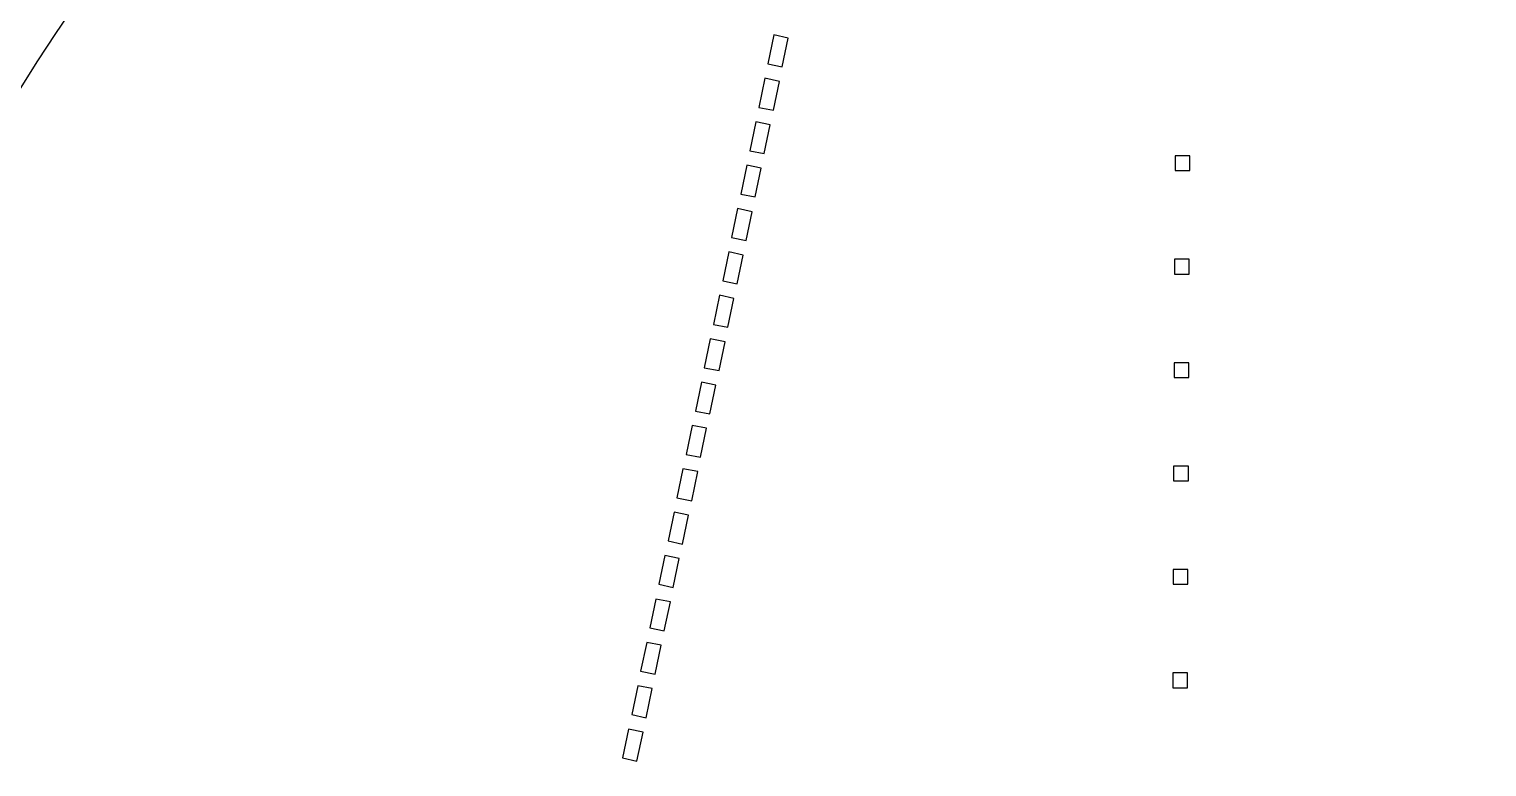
# Model space of a CAD drawing. Header units: centimetres. Extents: x -14.4 to 14.4, y -14.4 to 14.4.
# Drawn here: x -2.811 to 0.587, y -4.548 to -2.827 of the extents above; entities that cross this region are included whole.
import ezdxf
from ezdxf.lldxf.tags import DXFTag

# ---------------------------------------------------------------- set-up
doc = ezdxf.new("R2010")
doc.units = ezdxf.units.CM
doc.header["$MEASUREMENT"] = 0
doc.layers.add('Layer 1', color=7, linetype='Continuous')
tags = doc.linetypes.add('New Line1', pattern=[39354470.199999996, 4372718.9, -34981751.3]).pattern_tags.tags
tags[6:7] = [DXFTag(74, 4), DXFTag(75, 0), DXFTag(340, '0'), DXFTag(46, 1.0), DXFTag(50, 0.0), DXFTag(44, 0.0), DXFTag(45, 0.0)]
tags[4:5] = [DXFTag(74, 4), DXFTag(75, 0), DXFTag(340, '0'), DXFTag(46, 1.0), DXFTag(50, 0.0), DXFTag(44, 0.0), DXFTag(45, 0.0)]
tags = doc.linetypes.add('New Line369', pattern=[39354470.199999996, 4372718.9, -34981751.3]).pattern_tags.tags
tags[6:7] = [DXFTag(74, 4), DXFTag(75, 0), DXFTag(340, '0'), DXFTag(46, 1.0), DXFTag(50, 0.0), DXFTag(44, 0.0), DXFTag(45, 0.0)]
tags[4:5] = [DXFTag(74, 4), DXFTag(75, 0), DXFTag(340, '0'), DXFTag(46, 1.0), DXFTag(50, 0.0), DXFTag(44, 0.0), DXFTag(45, 0.0)]
tags = doc.linetypes.add('New Line370', pattern=[39354470.199999996, 4372718.9, -34981751.3]).pattern_tags.tags
tags[6:7] = [DXFTag(74, 4), DXFTag(75, 0), DXFTag(340, '0'), DXFTag(46, 1.0), DXFTag(50, 0.0), DXFTag(44, 0.0), DXFTag(45, 0.0)]
tags[4:5] = [DXFTag(74, 4), DXFTag(75, 0), DXFTag(340, '0'), DXFTag(46, 1.0), DXFTag(50, 0.0), DXFTag(44, 0.0), DXFTag(45, 0.0)]
tags = doc.linetypes.add('New Line372', pattern=[39354470.199999996, 4372718.9, -34981751.3]).pattern_tags.tags
tags[6:7] = [DXFTag(74, 4), DXFTag(75, 0), DXFTag(340, '0'), DXFTag(46, 1.0), DXFTag(50, 0.0), DXFTag(44, 0.0), DXFTag(45, 0.0)]
tags[4:5] = [DXFTag(74, 4), DXFTag(75, 0), DXFTag(340, '0'), DXFTag(46, 1.0), DXFTag(50, 0.0), DXFTag(44, 0.0), DXFTag(45, 0.0)]
tags = doc.linetypes.add('New Line374', pattern=[39354470.199999996, 4372718.9, -34981751.3]).pattern_tags.tags
tags[6:7] = [DXFTag(74, 4), DXFTag(75, 0), DXFTag(340, '0'), DXFTag(46, 1.0), DXFTag(50, 0.0), DXFTag(44, 0.0), DXFTag(45, 0.0)]
tags[4:5] = [DXFTag(74, 4), DXFTag(75, 0), DXFTag(340, '0'), DXFTag(46, 1.0), DXFTag(50, 0.0), DXFTag(44, 0.0), DXFTag(45, 0.0)]
tags = doc.linetypes.add('New Line375', pattern=[39354470.199999996, 4372718.9, -34981751.3]).pattern_tags.tags
tags[6:7] = [DXFTag(74, 4), DXFTag(75, 0), DXFTag(340, '0'), DXFTag(46, 1.0), DXFTag(50, 0.0), DXFTag(44, 0.0), DXFTag(45, 0.0)]
tags[4:5] = [DXFTag(74, 4), DXFTag(75, 0), DXFTag(340, '0'), DXFTag(46, 1.0), DXFTag(50, 0.0), DXFTag(44, 0.0), DXFTag(45, 0.0)]
tags = doc.linetypes.add('New Line377', pattern=[39354470.199999996, 4372718.9, -34981751.3]).pattern_tags.tags
tags[6:7] = [DXFTag(74, 4), DXFTag(75, 0), DXFTag(340, '0'), DXFTag(46, 1.0), DXFTag(50, 0.0), DXFTag(44, 0.0), DXFTag(45, 0.0)]
tags[4:5] = [DXFTag(74, 4), DXFTag(75, 0), DXFTag(340, '0'), DXFTag(46, 1.0), DXFTag(50, 0.0), DXFTag(44, 0.0), DXFTag(45, 0.0)]
tags = doc.linetypes.add('New Line379', pattern=[39354470.199999996, 4372718.9, -34981751.3]).pattern_tags.tags
tags[6:7] = [DXFTag(74, 4), DXFTag(75, 0), DXFTag(340, '0'), DXFTag(46, 1.0), DXFTag(50, 0.0), DXFTag(44, 0.0), DXFTag(45, 0.0)]
tags[4:5] = [DXFTag(74, 4), DXFTag(75, 0), DXFTag(340, '0'), DXFTag(46, 1.0), DXFTag(50, 0.0), DXFTag(44, 0.0), DXFTag(45, 0.0)]
tags = doc.linetypes.add('New Line381', pattern=[39354470.199999996, 4372718.9, -34981751.3]).pattern_tags.tags
tags[6:7] = [DXFTag(74, 4), DXFTag(75, 0), DXFTag(340, '0'), DXFTag(46, 1.0), DXFTag(50, 0.0), DXFTag(44, 0.0), DXFTag(45, 0.0)]
tags[4:5] = [DXFTag(74, 4), DXFTag(75, 0), DXFTag(340, '0'), DXFTag(46, 1.0), DXFTag(50, 0.0), DXFTag(44, 0.0), DXFTag(45, 0.0)]
tags = doc.linetypes.add('New Line382', pattern=[39354470.199999996, 4372718.9, -34981751.3]).pattern_tags.tags
tags[6:7] = [DXFTag(74, 4), DXFTag(75, 0), DXFTag(340, '0'), DXFTag(46, 1.0), DXFTag(50, 0.0), DXFTag(44, 0.0), DXFTag(45, 0.0)]
tags[4:5] = [DXFTag(74, 4), DXFTag(75, 0), DXFTag(340, '0'), DXFTag(46, 1.0), DXFTag(50, 0.0), DXFTag(44, 0.0), DXFTag(45, 0.0)]
tags = doc.linetypes.add('New Line384', pattern=[39354470.199999996, 4372718.9, -34981751.3]).pattern_tags.tags
tags[6:7] = [DXFTag(74, 4), DXFTag(75, 0), DXFTag(340, '0'), DXFTag(46, 1.0), DXFTag(50, 0.0), DXFTag(44, 0.0), DXFTag(45, 0.0)]
tags[4:5] = [DXFTag(74, 4), DXFTag(75, 0), DXFTag(340, '0'), DXFTag(46, 1.0), DXFTag(50, 0.0), DXFTag(44, 0.0), DXFTag(45, 0.0)]
tags = doc.linetypes.add('New Line386', pattern=[39354470.199999996, 4372718.9, -34981751.3]).pattern_tags.tags
tags[6:7] = [DXFTag(74, 4), DXFTag(75, 0), DXFTag(340, '0'), DXFTag(46, 1.0), DXFTag(50, 0.0), DXFTag(44, 0.0), DXFTag(45, 0.0)]
tags[4:5] = [DXFTag(74, 4), DXFTag(75, 0), DXFTag(340, '0'), DXFTag(46, 1.0), DXFTag(50, 0.0), DXFTag(44, 0.0), DXFTag(45, 0.0)]
tags = doc.linetypes.add('New Line387', pattern=[39354470.199999996, 4372718.9, -34981751.3]).pattern_tags.tags
tags[6:7] = [DXFTag(74, 4), DXFTag(75, 0), DXFTag(340, '0'), DXFTag(46, 1.0), DXFTag(50, 0.0), DXFTag(44, 0.0), DXFTag(45, 0.0)]
tags[4:5] = [DXFTag(74, 4), DXFTag(75, 0), DXFTag(340, '0'), DXFTag(46, 1.0), DXFTag(50, 0.0), DXFTag(44, 0.0), DXFTag(45, 0.0)]
tags = doc.linetypes.add('New Line389', pattern=[39354470.199999996, 4372718.9, -34981751.3]).pattern_tags.tags
tags[6:7] = [DXFTag(74, 4), DXFTag(75, 0), DXFTag(340, '0'), DXFTag(46, 1.0), DXFTag(50, 0.0), DXFTag(44, 0.0), DXFTag(45, 0.0)]
tags[4:5] = [DXFTag(74, 4), DXFTag(75, 0), DXFTag(340, '0'), DXFTag(46, 1.0), DXFTag(50, 0.0), DXFTag(44, 0.0), DXFTag(45, 0.0)]
tags = doc.linetypes.add('New Line391', pattern=[39354470.199999996, 4372718.9, -34981751.3]).pattern_tags.tags
tags[6:7] = [DXFTag(74, 4), DXFTag(75, 0), DXFTag(340, '0'), DXFTag(46, 1.0), DXFTag(50, 0.0), DXFTag(44, 0.0), DXFTag(45, 0.0)]
tags[4:5] = [DXFTag(74, 4), DXFTag(75, 0), DXFTag(340, '0'), DXFTag(46, 1.0), DXFTag(50, 0.0), DXFTag(44, 0.0), DXFTag(45, 0.0)]
tags = doc.linetypes.add('New Line392', pattern=[39354470.199999996, 4372718.9, -34981751.3]).pattern_tags.tags
tags[6:7] = [DXFTag(74, 4), DXFTag(75, 0), DXFTag(340, '0'), DXFTag(46, 1.0), DXFTag(50, 0.0), DXFTag(44, 0.0), DXFTag(45, 0.0)]
tags[4:5] = [DXFTag(74, 4), DXFTag(75, 0), DXFTag(340, '0'), DXFTag(46, 1.0), DXFTag(50, 0.0), DXFTag(44, 0.0), DXFTag(45, 0.0)]
tags = doc.linetypes.add('New Line394', pattern=[39354470.199999996, 4372718.9, -34981751.3]).pattern_tags.tags
tags[6:7] = [DXFTag(74, 4), DXFTag(75, 0), DXFTag(340, '0'), DXFTag(46, 1.0), DXFTag(50, 0.0), DXFTag(44, 0.0), DXFTag(45, 0.0)]
tags[4:5] = [DXFTag(74, 4), DXFTag(75, 0), DXFTag(340, '0'), DXFTag(46, 1.0), DXFTag(50, 0.0), DXFTag(44, 0.0), DXFTag(45, 0.0)]
tags = doc.linetypes.add('New Line396', pattern=[39354470.199999996, 4372718.9, -34981751.3]).pattern_tags.tags
tags[6:7] = [DXFTag(74, 4), DXFTag(75, 0), DXFTag(340, '0'), DXFTag(46, 1.0), DXFTag(50, 0.0), DXFTag(44, 0.0), DXFTag(45, 0.0)]
tags[4:5] = [DXFTag(74, 4), DXFTag(75, 0), DXFTag(340, '0'), DXFTag(46, 1.0), DXFTag(50, 0.0), DXFTag(44, 0.0), DXFTag(45, 0.0)]
tags = doc.linetypes.add('New Line398', pattern=[39354470.199999996, 4372718.9, -34981751.3]).pattern_tags.tags
tags[6:7] = [DXFTag(74, 4), DXFTag(75, 0), DXFTag(340, '0'), DXFTag(46, 1.0), DXFTag(50, 0.0), DXFTag(44, 0.0), DXFTag(45, 0.0)]
tags[4:5] = [DXFTag(74, 4), DXFTag(75, 0), DXFTag(340, '0'), DXFTag(46, 1.0), DXFTag(50, 0.0), DXFTag(44, 0.0), DXFTag(45, 0.0)]
tags = doc.linetypes.add('New Line399', pattern=[39354470.199999996, 4372718.9, -34981751.3]).pattern_tags.tags
tags[6:7] = [DXFTag(74, 4), DXFTag(75, 0), DXFTag(340, '0'), DXFTag(46, 1.0), DXFTag(50, 0.0), DXFTag(44, 0.0), DXFTag(45, 0.0)]
tags[4:5] = [DXFTag(74, 4), DXFTag(75, 0), DXFTag(340, '0'), DXFTag(46, 1.0), DXFTag(50, 0.0), DXFTag(44, 0.0), DXFTag(45, 0.0)]
tags = doc.linetypes.add('New Line401', pattern=[39354470.199999996, 4372718.9, -34981751.3]).pattern_tags.tags
tags[6:7] = [DXFTag(74, 4), DXFTag(75, 0), DXFTag(340, '0'), DXFTag(46, 1.0), DXFTag(50, 0.0), DXFTag(44, 0.0), DXFTag(45, 0.0)]
tags[4:5] = [DXFTag(74, 4), DXFTag(75, 0), DXFTag(340, '0'), DXFTag(46, 1.0), DXFTag(50, 0.0), DXFTag(44, 0.0), DXFTag(45, 0.0)]
tags = doc.linetypes.add('New Line403', pattern=[39354470.199999996, 4372718.9, -34981751.3]).pattern_tags.tags
tags[6:7] = [DXFTag(74, 4), DXFTag(75, 0), DXFTag(340, '0'), DXFTag(46, 1.0), DXFTag(50, 0.0), DXFTag(44, 0.0), DXFTag(45, 0.0)]
tags[4:5] = [DXFTag(74, 4), DXFTag(75, 0), DXFTag(340, '0'), DXFTag(46, 1.0), DXFTag(50, 0.0), DXFTag(44, 0.0), DXFTag(45, 0.0)]
tags = doc.linetypes.add('New Line404', pattern=[39354470.199999996, 4372718.9, -34981751.3]).pattern_tags.tags
tags[6:7] = [DXFTag(74, 4), DXFTag(75, 0), DXFTag(340, '0'), DXFTag(46, 1.0), DXFTag(50, 0.0), DXFTag(44, 0.0), DXFTag(45, 0.0)]
tags[4:5] = [DXFTag(74, 4), DXFTag(75, 0), DXFTag(340, '0'), DXFTag(46, 1.0), DXFTag(50, 0.0), DXFTag(44, 0.0), DXFTag(45, 0.0)]
tags = doc.linetypes.add('New Line406', pattern=[39354470.199999996, 4372718.9, -34981751.3]).pattern_tags.tags
tags[6:7] = [DXFTag(74, 4), DXFTag(75, 0), DXFTag(340, '0'), DXFTag(46, 1.0), DXFTag(50, 0.0), DXFTag(44, 0.0), DXFTag(45, 0.0)]
tags[4:5] = [DXFTag(74, 4), DXFTag(75, 0), DXFTag(340, '0'), DXFTag(46, 1.0), DXFTag(50, 0.0), DXFTag(44, 0.0), DXFTag(45, 0.0)]

msp = doc.modelspace()

# ---------------------------------------------------------------- linework, layer by layer
at = {"layer": 'Layer 1', "color": 16, "linetype": 'New Line1', "lineweight": 25}
msp.add_open_spline([(0.12846, 13.36284), (-0.33776, 13.36284), (-0.71601, 12.92147), (-0.71601, 11.89579), (-0.71601, 11.89579), (-0.82514, 12.47589), (-1.08516, 12.88459), (-1.38813, 12.88459), (-1.38813, 12.88459), (-1.78939, 12.88459), (-2.58808, 12.45567), (-2.11519, 11.28505), (-2.11519, 11.28505), (-3.63478, 9.46595), (-4.28084, 4.82834), (-2.11412, 2.37828), (-2.11412, 2.37828), (-4.57524, 4.49917), (-9.16838, 3.85118), (-10.97673, 2.34058), (-10.97673, 2.34058), (-12.14735, 2.81347), (-12.57626, 2.01478), (-12.57626, 1.61352), (-12.57626, 1.61352), (-12.57626, 1.31055), (-12.16756, 1.05052), (-11.58746, 0.94139), (-11.58746, 0.94139), (-12.61315, 0.94139), (-13.05451, 0.56315), (-13.05451, 0.09693), (-13.05451, 0.09693), (-13.05451, -0.33846), (-12.71917, -0.6966), (-11.7878, -0.74216), (-11.7878, -0.74216), (-12.22709, -0.87177), (-12.5181, -1.09727), (-12.5181, -1.35289), (-12.5181, -1.35289), (-12.5181, -1.75415), (-12.33591, -2.69676), (-10.91856, -2.07995), (-10.91856, -2.07995), (-9.66314, -3.79138), (-5.02522, -4.40025), (-2.37909, -2.35246), (-2.37909, -2.35246), (-4.52343, -4.80799), (-3.87706, -9.42383), (-2.36186, -11.23769), (-2.36186, -11.23769), (-2.83475, -12.40831), (-2.03606, -12.83723), (-1.6348, -12.83723), (-1.6348, -12.83723), (-1.33182, -12.83723), (-1.0718, -12.42853), (-0.96267, -11.84843), (-0.96267, -11.84843), (-0.96267, -12.87411), (-0.58442, -13.31547), (-0.1182, -13.31547), (-0.1182, -13.31547), (0.31719, -13.31547), (0.67533, -12.98013), (0.72088, -12.04877), (0.72088, -12.04877), (0.8505, -12.48806), (1.07599, -12.77906), (1.33162, -12.77906), (1.33162, -12.77906), (1.73288, -12.77906), (2.67549, -12.59687), (2.05868, -11.17953), (2.05868, -11.17953), (3.82119, -9.88663), (4.4142, -5.00618), (2.14054, -2.40847), (2.14054, -2.40847), (4.73811, -4.6827), (9.61968, -4.08925), (10.91267, -2.32661), (10.91267, -2.32661), (12.33002, -2.94343), (12.5122, -2.00081), (12.51221, -1.59955), (12.51221, -1.59955), (12.51221, -1.34393), (12.2212, -1.11843), (11.78191, -0.98882), (11.78191, -0.98882), (12.71327, -0.94326), (13.04862, -0.58512), (13.04862, -0.14974), (13.04862, -0.14974), (13.04862, 0.31648), (12.60725, 0.69473), (11.58157, 0.69473), (11.58157, 0.69473), (12.16167, 0.80386), (12.57037, 1.06388), (12.57037, 1.36686), (12.57037, 1.36686), (12.57037, 1.76812), (12.14146, 2.56681), (10.97083, 2.09392), (10.97083, 2.09392), (9.1482, 3.61646), (4.49635, 4.26289), (2.05006, 2.081), (2.05006, 2.081), (2.04519, 2.08513), (2.03987, 2.08874), (2.03498, 2.09284), (2.03498, 2.09284), (4.71719, 4.569), (4.15384, 9.87092), (2.30534, 11.22689), (2.30534, 11.22689), (2.92215, 12.64423), (1.97954, 12.82642), (1.57828, 12.82643), (1.57828, 12.82643), (1.32266, 12.82643), (1.09716, 12.53542), (0.96755, 12.09613), (0.96755, 12.09613), (0.92199, 13.02749), (0.56385, 13.36284), (0.12846, 13.36284)], degree=3, knots=[0, 0, 0, 0, 0.0294118, 0.0294118, 0.0294118, 0.0294118, 0.0588235, 0.0588235, 0.0588235, 0.0588235, 0.0882353, 0.0882353, 0.0882353, 0.0882353, 0.1176471, 0.1176471, 0.1176471, 0.1176471, 0.1470588, 0.1470588, 0.1470588, 0.1470588, 0.1764706, 0.1764706, 0.1764706, 0.1764706, 0.2058824, 0.2058824, 0.2058824, 0.2058824, 0.2352941, 0.2352941, 0.2352941, 0.2352941, 0.2647059, 0.2647059, 0.2647059, 0.2647059, 0.2941176, 0.2941176, 0.2941176, 0.2941176, 0.3235294, 0.3235294, 0.3235294, 0.3235294, 0.3529412, 0.3529412, 0.3529412, 0.3529412, 0.3823529, 0.3823529, 0.3823529, 0.3823529, 0.4117647, 0.4117647, 0.4117647, 0.4117647, 0.4411765, 0.4411765, 0.4411765, 0.4411765, 0.4705882, 0.4705882, 0.4705882, 0.4705882, 0.5, 0.5, 0.5, 0.5, 0.5294118, 0.5294118, 0.5294118, 0.5294118, 0.5588235, 0.5588235, 0.5588235, 0.5588235, 0.5882353, 0.5882353, 0.5882353, 0.5882353, 0.6176471, 0.6176471, 0.6176471, 0.6176471, 0.6470588, 0.6470588, 0.6470588, 0.6470588, 0.6764706, 0.6764706, 0.6764706, 0.6764706, 0.7058824, 0.7058824, 0.7058824, 0.7058824, 0.7352941, 0.7352941, 0.7352941, 0.7352941, 0.7647059, 0.7647059, 0.7647059, 0.7647059, 0.7941176, 0.7941176, 0.7941176, 0.7941176, 0.8235294, 0.8235294, 0.8235294, 0.8235294, 0.8529412, 0.8529412, 0.8529412, 0.8529412, 0.8823529, 0.8823529, 0.8823529, 0.8823529, 0.9117647, 0.9117647, 0.9117647, 0.9117647, 0.9411765, 0.9411765, 0.9411765, 0.9411765, 1, 1, 1, 1], dxfattribs=at)
at = {"layer": 'Layer 1', "color": 16, "linetype": 'New Line369', "lineweight": 25}
msp.add_open_spline([(-1.07469, -2.8404), (-1.07469, -2.8404), (-1.0413, -2.84794), (-1.0413, -2.84794), (-1.0413, -2.84794), (-1.0413, -2.84794), (-1.0553, -2.91472), (-1.0553, -2.91472), (-1.0553, -2.91472), (-1.0553, -2.91472), (-1.08869, -2.90826), (-1.08869, -2.90826), (-1.08869, -2.90826), (-1.08869, -2.90826), (-1.07469, -2.8404), (-1.07469, -2.8404)], degree=3, knots=[0, 0, 0, 0, 0.2, 0.2, 0.2, 0.2, 0.4, 0.4, 0.4, 0.4, 0.6, 0.6, 0.6, 0.6, 1, 1, 1, 1], dxfattribs=at)
at = {"layer": 'Layer 1', "color": 16, "linetype": 'New Line370', "lineweight": 25}
msp.add_open_spline([(-1.09623, -2.94165), (-1.09623, -2.94165), (-1.06176, -2.94919), (-1.06176, -2.94919), (-1.06176, -2.94919), (-1.06176, -2.94919), (-1.07577, -3.01597), (-1.07577, -3.01597), (-1.07577, -3.01597), (-1.07577, -3.01597), (-1.11023, -3.00951), (-1.11023, -3.00951), (-1.11023, -3.00951), (-1.11023, -3.00951), (-1.09623, -2.94165), (-1.09623, -2.94165)], degree=3, knots=[0, 0, 0, 0, 0.2, 0.2, 0.2, 0.2, 0.4, 0.4, 0.4, 0.4, 0.6, 0.6, 0.6, 0.6, 1, 1, 1, 1], dxfattribs=at)
at = {"layer": 'Layer 1', "color": 16, "linetype": 'New Line372', "lineweight": 25}
msp.add_open_spline([(-1.1167, -3.0429), (-1.1167, -3.0429), (-1.08331, -3.05044), (-1.08331, -3.05044), (-1.08331, -3.05044), (-1.08331, -3.05044), (-1.09731, -3.11722), (-1.09731, -3.11722), (-1.09731, -3.11722), (-1.09731, -3.11722), (-1.1307, -3.11076), (-1.1307, -3.11076), (-1.1307, -3.11076), (-1.1307, -3.11076), (-1.1167, -3.0429), (-1.1167, -3.0429)], degree=3, knots=[0, 0, 0, 0, 0.2, 0.2, 0.2, 0.2, 0.4, 0.4, 0.4, 0.4, 0.6, 0.6, 0.6, 0.6, 1, 1, 1, 1], dxfattribs=at)
at = {"layer": 'Layer 1', "color": 16, "linetype": 'New Line374', "lineweight": 25}
msp.add_open_spline([(-0.13974, -3.12261), (-0.13974, -3.12261), (-0.10527, -3.12261), (-0.10527, -3.12261), (-0.10527, -3.12261), (-0.10527, -3.12261), (-0.10527, -3.15708), (-0.10527, -3.15708), (-0.10527, -3.15708), (-0.10527, -3.15708), (-0.13974, -3.15708), (-0.13974, -3.15708), (-0.13974, -3.15708), (-0.13974, -3.15708), (-0.13974, -3.12261), (-0.13974, -3.12261)], degree=3, knots=[0, 0, 0, 0, 0.2, 0.2, 0.2, 0.2, 0.4, 0.4, 0.4, 0.4, 0.6, 0.6, 0.6, 0.6, 1, 1, 1, 1], dxfattribs=at)
at = {"layer": 'Layer 1', "color": 16, "linetype": 'New Line375', "lineweight": 25}
msp.add_open_spline([(-1.13824, -3.14415), (-1.13824, -3.14415), (-1.10485, -3.15169), (-1.10485, -3.15169), (-1.10485, -3.15169), (-1.10485, -3.15169), (-1.11885, -3.21847), (-1.11885, -3.21847), (-1.11885, -3.21847), (-1.11885, -3.21847), (-1.15224, -3.21201), (-1.15224, -3.21201), (-1.15224, -3.21201), (-1.15224, -3.21201), (-1.13824, -3.14415), (-1.13824, -3.14415)], degree=3, knots=[0, 0, 0, 0, 0.2, 0.2, 0.2, 0.2, 0.4, 0.4, 0.4, 0.4, 0.6, 0.6, 0.6, 0.6, 1, 1, 1, 1], dxfattribs=at)
at = {"layer": 'Layer 1', "color": 16, "linetype": 'New Line377', "lineweight": 25}
msp.add_open_spline([(-1.15978, -3.2454), (-1.15978, -3.2454), (-1.12531, -3.25294), (-1.12531, -3.25294), (-1.12531, -3.25294), (-1.12531, -3.25294), (-1.13932, -3.31972), (-1.13932, -3.31972), (-1.13932, -3.31972), (-1.13932, -3.31972), (-1.17378, -3.31326), (-1.17378, -3.31326), (-1.17378, -3.31326), (-1.17378, -3.31326), (-1.15978, -3.2454), (-1.15978, -3.2454)], degree=3, knots=[0, 0, 0, 0, 0.2, 0.2, 0.2, 0.2, 0.4, 0.4, 0.4, 0.4, 0.6, 0.6, 0.6, 0.6, 1, 1, 1, 1], dxfattribs=at)
at = {"layer": 'Layer 1', "color": 16, "linetype": 'New Line379', "lineweight": 25}
msp.add_open_spline([(-1.18025, -3.34665), (-1.18025, -3.34665), (-1.14686, -3.35419), (-1.14686, -3.35419), (-1.14686, -3.35419), (-1.14686, -3.35419), (-1.16086, -3.42097), (-1.16086, -3.42097), (-1.16086, -3.42097), (-1.16086, -3.42097), (-1.19425, -3.41451), (-1.19425, -3.41451), (-1.19425, -3.41451), (-1.19425, -3.41451), (-1.18025, -3.34665), (-1.18025, -3.34665)], degree=3, knots=[0, 0, 0, 0, 0.2, 0.2, 0.2, 0.2, 0.4, 0.4, 0.4, 0.4, 0.6, 0.6, 0.6, 0.6, 1, 1, 1, 1], dxfattribs=at)
at = {"layer": 'Layer 1', "color": 16, "linetype": 'New Line381', "lineweight": 25}
msp.add_open_spline([(-0.14082, -3.36389), (-0.14082, -3.36389), (-0.10635, -3.36389), (-0.10635, -3.36389), (-0.10635, -3.36389), (-0.10635, -3.36389), (-0.10635, -3.39836), (-0.10635, -3.39836), (-0.10635, -3.39836), (-0.10635, -3.39836), (-0.14082, -3.39836), (-0.14082, -3.39836), (-0.14082, -3.39836), (-0.14082, -3.39836), (-0.14082, -3.36389), (-0.14082, -3.36389)], degree=3, knots=[0, 0, 0, 0, 0.2, 0.2, 0.2, 0.2, 0.4, 0.4, 0.4, 0.4, 0.6, 0.6, 0.6, 0.6, 1, 1, 1, 1], dxfattribs=at)
at = {"layer": 'Layer 1', "color": 16, "linetype": 'New Line382', "lineweight": 25}
msp.add_open_spline([(-1.20179, -3.4479), (-1.20179, -3.4479), (-1.1684, -3.45544), (-1.1684, -3.45544), (-1.1684, -3.45544), (-1.1684, -3.45544), (-1.1824, -3.52222), (-1.1824, -3.52222), (-1.1824, -3.52222), (-1.1824, -3.52222), (-1.21579, -3.51576), (-1.21579, -3.51576), (-1.21579, -3.51576), (-1.21579, -3.51576), (-1.20179, -3.4479), (-1.20179, -3.4479)], degree=3, knots=[0, 0, 0, 0, 0.2, 0.2, 0.2, 0.2, 0.4, 0.4, 0.4, 0.4, 0.6, 0.6, 0.6, 0.6, 1, 1, 1, 1], dxfattribs=at)
at = {"layer": 'Layer 1', "color": 16, "linetype": 'New Line384', "lineweight": 25}
msp.add_open_spline([(-1.22333, -3.54915), (-1.22333, -3.54915), (-1.18886, -3.55669), (-1.18886, -3.55669), (-1.18886, -3.55669), (-1.18886, -3.55669), (-1.20287, -3.62347), (-1.20287, -3.62347), (-1.20287, -3.62347), (-1.20287, -3.62347), (-1.23734, -3.61701), (-1.23734, -3.61701), (-1.23734, -3.61701), (-1.23734, -3.61701), (-1.22333, -3.54915), (-1.22333, -3.54915)], degree=3, knots=[0, 0, 0, 0, 0.2, 0.2, 0.2, 0.2, 0.4, 0.4, 0.4, 0.4, 0.6, 0.6, 0.6, 0.6, 1, 1, 1, 1], dxfattribs=at)
at = {"layer": 'Layer 1', "color": 16, "linetype": 'New Line386', "lineweight": 25}
msp.add_open_spline([(-0.1419, -3.60516), (-0.1419, -3.60516), (-0.10743, -3.60516), (-0.10743, -3.60516), (-0.10743, -3.60516), (-0.10743, -3.60516), (-0.10743, -3.63963), (-0.10743, -3.63963), (-0.10743, -3.63963), (-0.10743, -3.63963), (-0.1419, -3.63963), (-0.1419, -3.63963), (-0.1419, -3.63963), (-0.1419, -3.63963), (-0.1419, -3.60516), (-0.1419, -3.60516)], degree=3, knots=[0, 0, 0, 0, 0.2, 0.2, 0.2, 0.2, 0.4, 0.4, 0.4, 0.4, 0.6, 0.6, 0.6, 0.6, 1, 1, 1, 1], dxfattribs=at)
at = {"layer": 'Layer 1', "color": 16, "linetype": 'New Line387', "lineweight": 25}
msp.add_open_spline([(-1.2438, -3.6504), (-1.2438, -3.6504), (-1.21041, -3.65794), (-1.21041, -3.65794), (-1.21041, -3.65794), (-1.21041, -3.65794), (-1.22441, -3.72472), (-1.22441, -3.72472), (-1.22441, -3.72472), (-1.22441, -3.72472), (-1.2578, -3.71826), (-1.2578, -3.71826), (-1.2578, -3.71826), (-1.2578, -3.71826), (-1.2438, -3.6504), (-1.2438, -3.6504)], degree=3, knots=[0, 0, 0, 0, 0.2, 0.2, 0.2, 0.2, 0.4, 0.4, 0.4, 0.4, 0.6, 0.6, 0.6, 0.6, 1, 1, 1, 1], dxfattribs=at)
at = {"layer": 'Layer 1', "color": 16, "linetype": 'New Line389', "lineweight": 25}
msp.add_open_spline([(-1.26534, -3.75165), (-1.26534, -3.75165), (-1.23195, -3.75812), (-1.23195, -3.75812), (-1.23195, -3.75812), (-1.23195, -3.75812), (-1.24595, -3.82598), (-1.24595, -3.82598), (-1.24595, -3.82598), (-1.24595, -3.82598), (-1.27934, -3.81951), (-1.27934, -3.81951), (-1.27934, -3.81951), (-1.27934, -3.81951), (-1.26534, -3.75165), (-1.26534, -3.75165)], degree=3, knots=[0, 0, 0, 0, 0.2, 0.2, 0.2, 0.2, 0.4, 0.4, 0.4, 0.4, 0.6, 0.6, 0.6, 0.6, 1, 1, 1, 1], dxfattribs=at)
at = {"layer": 'Layer 1', "color": 16, "linetype": 'New Line392', "lineweight": 25}
msp.add_open_spline([(-1.28688, -3.8529), (-1.28688, -3.8529), (-1.25241, -3.85937), (-1.25241, -3.85937), (-1.25241, -3.85937), (-1.25241, -3.85937), (-1.26642, -3.92722), (-1.26642, -3.92722), (-1.26642, -3.92722), (-1.26642, -3.92722), (-1.30089, -3.92076), (-1.30089, -3.92076), (-1.30089, -3.92076), (-1.30089, -3.92076), (-1.28688, -3.8529), (-1.28688, -3.8529)], degree=3, knots=[0, 0, 0, 0, 0.2, 0.2, 0.2, 0.2, 0.4, 0.4, 0.4, 0.4, 0.6, 0.6, 0.6, 0.6, 1, 1, 1, 1], dxfattribs=at)
at = {"layer": 'Layer 1', "color": 16, "linetype": 'New Line391', "lineweight": 25}
msp.add_open_spline([(-0.14297, -3.84644), (-0.14297, -3.84644), (-0.1085, -3.84644), (-0.1085, -3.84644), (-0.1085, -3.84644), (-0.1085, -3.84644), (-0.1085, -3.88091), (-0.1085, -3.88091), (-0.1085, -3.88091), (-0.1085, -3.88091), (-0.14297, -3.88091), (-0.14297, -3.88091), (-0.14297, -3.88091), (-0.14297, -3.88091), (-0.14297, -3.84644), (-0.14297, -3.84644)], degree=3, knots=[0, 0, 0, 0, 0.2, 0.2, 0.2, 0.2, 0.4, 0.4, 0.4, 0.4, 0.6, 0.6, 0.6, 0.6, 1, 1, 1, 1], dxfattribs=at)
at = {"layer": 'Layer 1', "color": 16, "linetype": 'New Line394', "lineweight": 25}
msp.add_open_spline([(-1.30735, -3.95415), (-1.30735, -3.95415), (-1.27396, -3.96062), (-1.27396, -3.96062), (-1.27396, -3.96062), (-1.27396, -3.96062), (-1.28796, -4.02847), (-1.28796, -4.02847), (-1.28796, -4.02847), (-1.28796, -4.02847), (-1.32135, -4.02094), (-1.32135, -4.02094), (-1.32135, -4.02094), (-1.32135, -4.02094), (-1.30735, -3.95415), (-1.30735, -3.95415)], degree=3, knots=[0, 0, 0, 0, 0.2, 0.2, 0.2, 0.2, 0.4, 0.4, 0.4, 0.4, 0.6, 0.6, 0.6, 0.6, 1, 1, 1, 1], dxfattribs=at)
at = {"layer": 'Layer 1', "color": 16, "linetype": 'New Line396', "lineweight": 25}
msp.add_open_spline([(-1.32889, -4.0554), (-1.32889, -4.0554), (-1.2955, -4.06187), (-1.2955, -4.06187), (-1.2955, -4.06187), (-1.2955, -4.06187), (-1.3095, -4.12973), (-1.3095, -4.12973), (-1.3095, -4.12973), (-1.3095, -4.12973), (-1.34289, -4.12219), (-1.34289, -4.12219), (-1.34289, -4.12219), (-1.34289, -4.12219), (-1.32889, -4.0554), (-1.32889, -4.0554)], degree=3, knots=[0, 0, 0, 0, 0.2, 0.2, 0.2, 0.2, 0.4, 0.4, 0.4, 0.4, 0.6, 0.6, 0.6, 0.6, 1, 1, 1, 1], dxfattribs=at)
at = {"layer": 'Layer 1', "color": 16, "linetype": 'New Line398', "lineweight": 25}
msp.add_open_spline([(-0.14405, -4.08772), (-0.14405, -4.08772), (-0.10958, -4.08772), (-0.10958, -4.08772), (-0.10958, -4.08772), (-0.10958, -4.08772), (-0.10958, -4.12219), (-0.10958, -4.12219), (-0.10958, -4.12219), (-0.10958, -4.12219), (-0.14405, -4.12219), (-0.14405, -4.12219), (-0.14405, -4.12219), (-0.14405, -4.12219), (-0.14405, -4.08772), (-0.14405, -4.08772)], degree=3, knots=[0, 0, 0, 0, 0.2, 0.2, 0.2, 0.2, 0.4, 0.4, 0.4, 0.4, 0.6, 0.6, 0.6, 0.6, 1, 1, 1, 1], dxfattribs=at)
at = {"layer": 'Layer 1', "color": 16, "linetype": 'New Line399', "lineweight": 25}
msp.add_open_spline([(-1.35043, -4.15665), (-1.35043, -4.15665), (-1.31597, -4.16312), (-1.31597, -4.16312), (-1.31597, -4.16312), (-1.31597, -4.16312), (-1.33105, -4.23098), (-1.33105, -4.23098), (-1.33105, -4.23098), (-1.33105, -4.23098), (-1.36444, -4.22344), (-1.36444, -4.22344), (-1.36444, -4.22344), (-1.36444, -4.22344), (-1.35043, -4.15665), (-1.35043, -4.15665)], degree=3, knots=[0, 0, 0, 0, 0.2, 0.2, 0.2, 0.2, 0.4, 0.4, 0.4, 0.4, 0.6, 0.6, 0.6, 0.6, 1, 1, 1, 1], dxfattribs=at)
at = {"layer": 'Layer 1', "color": 16, "linetype": 'New Line401', "lineweight": 25}
msp.add_open_spline([(-1.3709, -4.2579), (-1.3709, -4.2579), (-1.33751, -4.26437), (-1.33751, -4.26437), (-1.33751, -4.26437), (-1.33751, -4.26437), (-1.35151, -4.33223), (-1.35151, -4.33223), (-1.35151, -4.33223), (-1.35151, -4.33223), (-1.38598, -4.32469), (-1.38598, -4.32469), (-1.38598, -4.32469), (-1.38598, -4.32469), (-1.3709, -4.2579), (-1.3709, -4.2579)], degree=3, knots=[0, 0, 0, 0, 0.2, 0.2, 0.2, 0.2, 0.4, 0.4, 0.4, 0.4, 0.6, 0.6, 0.6, 0.6, 1, 1, 1, 1], dxfattribs=at)
at = {"layer": 'Layer 1', "color": 16, "linetype": 'New Line403', "lineweight": 25}
msp.add_open_spline([(-0.14513, -4.32899), (-0.14513, -4.32899), (-0.11066, -4.32899), (-0.11066, -4.32899), (-0.11066, -4.32899), (-0.11066, -4.32899), (-0.11066, -4.36346), (-0.11066, -4.36346), (-0.11066, -4.36346), (-0.11066, -4.36346), (-0.14513, -4.36346), (-0.14513, -4.36346), (-0.14513, -4.36346), (-0.14513, -4.36346), (-0.14513, -4.32899), (-0.14513, -4.32899)], degree=3, knots=[0, 0, 0, 0, 0.2, 0.2, 0.2, 0.2, 0.4, 0.4, 0.4, 0.4, 0.6, 0.6, 0.6, 0.6, 1, 1, 1, 1], dxfattribs=at)
at = {"layer": 'Layer 1', "color": 16, "linetype": 'New Line404', "lineweight": 25}
msp.add_open_spline([(-1.39244, -4.35915), (-1.39244, -4.35915), (-1.35905, -4.36562), (-1.35905, -4.36562), (-1.35905, -4.36562), (-1.35905, -4.36562), (-1.37305, -4.43348), (-1.37305, -4.43348), (-1.37305, -4.43348), (-1.37305, -4.43348), (-1.40644, -4.42594), (-1.40644, -4.42594), (-1.40644, -4.42594), (-1.40644, -4.42594), (-1.39244, -4.35915), (-1.39244, -4.35915)], degree=3, knots=[0, 0, 0, 0, 0.2, 0.2, 0.2, 0.2, 0.4, 0.4, 0.4, 0.4, 0.6, 0.6, 0.6, 0.6, 1, 1, 1, 1], dxfattribs=at)
at = {"layer": 'Layer 1', "color": 16, "linetype": 'New Line406', "lineweight": 25}
msp.add_open_spline([(-1.41398, -4.4604), (-1.41398, -4.4604), (-1.37952, -4.46687), (-1.37952, -4.46687), (-1.37952, -4.46687), (-1.37952, -4.46687), (-1.3946, -4.53473), (-1.3946, -4.53473), (-1.3946, -4.53473), (-1.3946, -4.53473), (-1.42799, -4.52719), (-1.42799, -4.52719), (-1.42799, -4.52719), (-1.42799, -4.52719), (-1.41398, -4.4604), (-1.41398, -4.4604)], degree=3, knots=[0, 0, 0, 0, 0.2, 0.2, 0.2, 0.2, 0.4, 0.4, 0.4, 0.4, 0.6, 0.6, 0.6, 0.6, 1, 1, 1, 1], dxfattribs=at)

doc.saveas('drawing.dxf')
